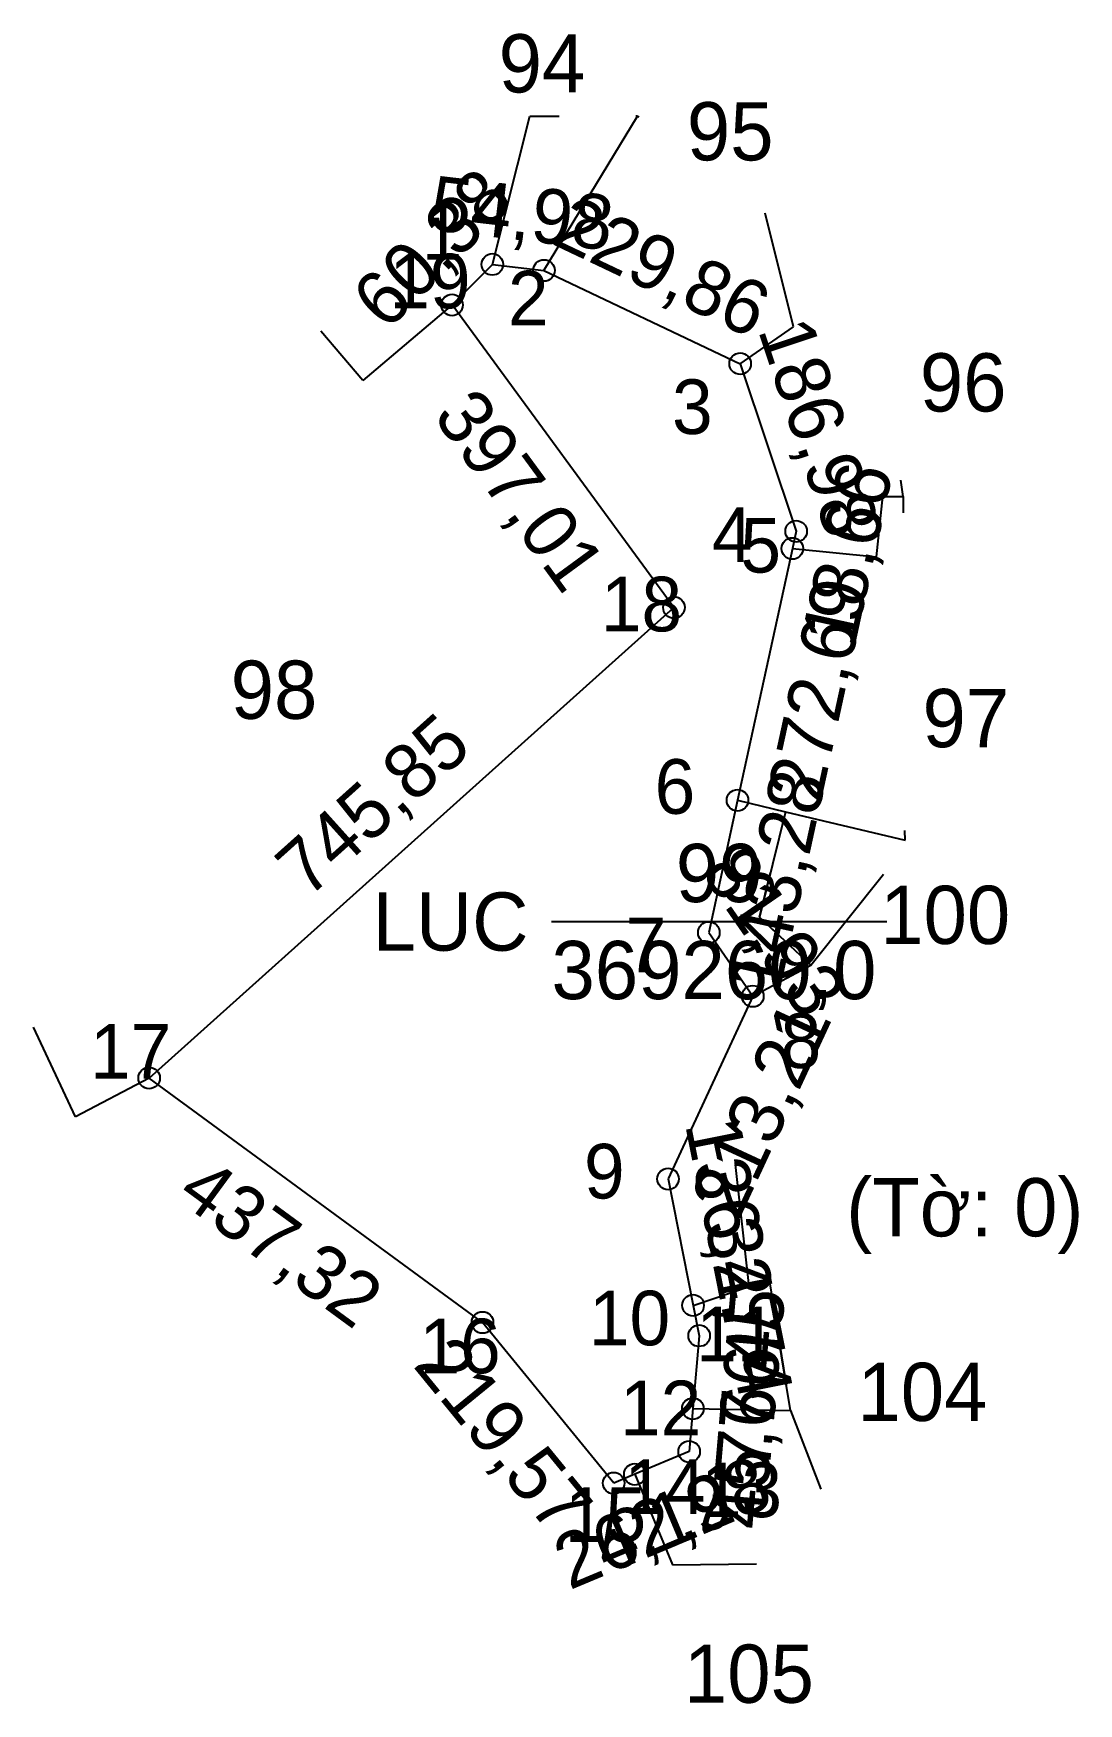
# Model space of a CAD drawing. Extents: x 550154 to 551260, y 1837712 to 1839480.
import ezdxf

# ---------------------------------------------------------------- set-up
doc = ezdxf.new("R2010")
doc.units = 0
for name, color, linetype in [('CanhThua', 7, 'Continuous'), ('ChieuDaiCanhThua', 7, 'Continuous'), ('MocDinhThua', 7, 'Continuous'), ('NhanDiaChinhThua', 7, 'Continuous'), ('NhanTuCan', 7, 'Continuous'), ('RauThua', 7, 'Continuous'), ('SoHieuDinhThua', 7, 'Continuous')]:
    doc.layers.add(name, color=color, linetype=linetype)

msp = doc.modelspace()

# ---------------------------------------------------------------- linework, layer by layer
at = {"layer": 'CanhThua'}
for p, q in [((550597.4, 1839192.4), (550640, 1839235.3)), ((550640, 1839235.3), (550694.6, 1839228.9)), ((550694.6, 1839228.9), (550902.2, 1839130.2)), ((550832.1, 1838872.2), (550597.4, 1839192.4)), ((550902.2, 1839130.2), (550961.4, 1838952.8)), ((550961.4, 1838952.8), (550957.4, 1838934.6)), ((550957.4, 1838934.6), (550899.4, 1838668.1)), ((550276.9, 1838374.1), (550832.1, 1838872.2)), ((550899.4, 1838668.1), (550869, 1838528.1)), ((550869, 1838528.1), (550915.6, 1838460.7)), ((550915.6, 1838460.7), (550825.9, 1838267.3)), ((550629.6, 1838115.4), (550276.9, 1838374.1)), ((550825.9, 1838267.3), (550852.4, 1838133.5)), ((550852.4, 1838133.5), (550858.8, 1838101.3)), ((550768.4, 1837945.3), (550629.6, 1838115.4)), ((550858.8, 1838101.3), (550852.1, 1838024.2)), ((550852.1, 1838024.2), (550848.2, 1837978.7)), ((550848.2, 1837978.7), (550790.7, 1837954.7)), ((550790.7, 1837954.7), (550768.4, 1837945.3))]:
    msp.add_line(p, q, dxfattribs=at)
at = {"layer": 'MocDinhThua'}
for centre in [(550640, 1839235.3), (550694.6, 1839228.9), (550597.4, 1839192.4), (550902.2, 1839130.2), (550961.4, 1838952.8), (550957.4, 1838934.6), (550832.1, 1838872.2), (550899.4, 1838668.1), (550869, 1838528.1), (550915.6, 1838460.7), (550276.9, 1838374.1), (550825.9, 1838267.3), (550852.4, 1838133.5), (550629.6, 1838115.4), (550858.8, 1838101.3), (550852.1, 1838024.2), (550848.2, 1837978.7), (550790.7, 1837954.7), (550768.4, 1837945.3)]:
    msp.add_circle(centre, 11.4, dxfattribs=at)
at = {"layer": 'NhanDiaChinhThua'}
msp.add_line((550702.6, 1838539.7), (551057.5, 1838539.7), dxfattribs=at)
at = {"layer": 'RauThua'}
for p, q in [((550640, 1839235.3), (550679.8, 1839392.1)), ((550679.8, 1839392.1), (550710.6, 1839392.1)), ((550694.6, 1839228.9), (550793.5, 1839392.1)), ((550694.6, 1839228.9), (550793.5, 1839392.1)), ((550793.5, 1839392.1), (550791.8, 1839392.1)), ((550793.5, 1839392.1), (550795, 1839391.2)), ((550958.5, 1839169.4), (550928.7, 1839289.7)), ((550597.4, 1839192.4), (550502.9, 1839112.3)), ((550502.9, 1839112.3), (550458.5, 1839164.7)), ((550902.2, 1839130.2), (550958.5, 1839169.4)), ((551074.7, 1838989.8), (551072.3, 1839006.9)), ((551046.4, 1838925.8), (551053.1, 1838989.7)), ((551046.4, 1838925.8), (551053.1, 1838989.7)), ((551053.1, 1838989.7), (551074.7, 1838989.8)), ((551053.1, 1838989.7), (551074.7, 1838989.8)), ((551074.7, 1838989.8), (551074.8, 1838972.4)), ((550957.4, 1838934.6), (551046.4, 1838925.8)), ((550957.4, 1838934.6), (551046.4, 1838925.8)), ((550899.4, 1838668.1), (550950.3, 1838656)), ((550899.4, 1838668.1), (550950.3, 1838656)), ((550950.3, 1838656), (550922.7, 1838544.3)), ((550950.3, 1838656), (551076.6, 1838625.8)), ((551076.6, 1838625.8), (551076.5, 1838636.2)), ((550922.7, 1838544.3), (550934.4, 1838591.8)), ((550976.8, 1838493.6), (551053.7, 1838589.8)), ((550976.8, 1838493.6), (550922.7, 1838544.3)), ((550922.7, 1838544.3), (550941.1, 1838527)), ((550915.6, 1838460.7), (550976.8, 1838493.6)), ((550915.6, 1838460.7), (550976.8, 1838493.6)), ((550198.9, 1838333.2), (550154.5, 1838427.8)), ((550276.9, 1838374.1), (550198.9, 1838333.2)), ((550911.7, 1838153.4), (550897.4, 1838282.6)), ((550911.7, 1838153.4), (550932.8, 1838160.4)), ((550932.8, 1838160.4), (550950.3, 1838054)), ((550852.4, 1838133.5), (550911.7, 1838153.4)), ((550852.4, 1838133.5), (550911.7, 1838153.4)), ((550955.6, 1838022.1), (550941.1, 1838110)), ((550852.1, 1838024.2), (550955.6, 1838022.1)), ((550852.1, 1838024.2), (550955.6, 1838022.1)), ((550955.6, 1838022.1), (550987.6, 1837938.9)), ((550790.7, 1837954.7), (550830.7, 1837858.9)), ((550830.7, 1837858.9), (550919.5, 1837859.8))]:
    msp.add_line(p, q, dxfattribs=at)

# ---------------------------------------------------------------- texts
at = {"layer": 'ChieuDaiCanhThua'}
for s, rotation, p in [('60,38', 45.1637, (550528.3, 1839163.9)), ('54,98', 353.3619, (550572.1, 1839272.2)), ('229,86', 334.5634, (550701, 1839257.8)), ('186,98', 288.4599, (550920.7, 1839166)), ('397,01', 306.2314, (550576.3, 1839074.7)), ('18,66', 77.7249, (551023, 1838828.4)), ('272,69', 77.7246, (550987.2, 1838664.1)), ('745,85', 41.9029, (550444.6, 1838563.3)), ('143,28', 77.7246, (550943, 1838460.9)), ('81,93', 304.6645, (550859.6, 1838592.4)), ('213,21', 65.1169, (550900.5, 1838222.4)), ('136,47', 281.2338, (550843.8, 1838325.3)), ('437,32', 323.7404, (550304.2, 1838246.6)), ('32,74', 281.2341, (550864.7, 1838220.1)), ('77,45', 85.0441, (550933.2, 1837956.3)), ('219,57', 309.2215, (550555, 1838069.7)), ('45,66', 85.0431, (550927.9, 1837895.2)), ('62,28', 22.7081, (550761.4, 1837848.4)), ('24,19', 22.7082, (550721.6, 1837831.8))]:
    msp.add_text(s, height=57.78, rotation=rotation, dxfattribs=at).set_placement(p)
at = {"layer": 'NhanDiaChinhThua'}
for s, p in [('99', (550834.1, 1838560.3)), ('LUC', (550513.3, 1838508.9)), ('369260,0', (550702.6, 1838457.6))]:
    msp.add_text(s, height=61.63, dxfattribs=at).set_placement(p)
at = {"layer": 'NhanTuCan'}
for s, p in [('94', (550646.7, 1839417.3)), ('95', (550845.8, 1839345.4)), ('96', (551092.3, 1839079.6)), ('98', (550363.2, 1838754.3)), ('97', (551095.1, 1838724.3)), ('100', (551050.4, 1838516)), ('(Tờ: 0)', (551014.4, 1838206.5)), ('104', (551026.3, 1838011.1)), ('105', (550842.7, 1837712.8))]:
    msp.add_text(s, height=61.63, dxfattribs=at).set_placement(p)
at = {"layer": 'SoHieuDinhThua'}
for s, height, p in [('1', 57.8, (550565.2, 1839240.2)), ('19', 57.78, (550531, 1839188.8)), ('2', 57.8, (550656.5, 1839170.7)), ('3', 57.8, (550830.1, 1839055.8)), ('4', 57.8, (550872.3, 1838920.2)), ('5', 57.8, (550902.4, 1838909.1)), ('18', 57.78, (550754.8, 1838846.9)), ('6', 57.8, (550811.7, 1838653.8)), ('7', 57.8, (550781, 1838485.9)), ('8', 57.8, (550944.9, 1838384.7)), ('17', 57.78, (550214.3, 1838373.4)), ('9', 57.8, (550737, 1838246.6)), ('10', 57.78, (550742.2, 1838091.2)), ('16', 57.78, (550562.9, 1838061.6)), ('11', 57.78, (550855.7, 1838074.3)), ('12', 57.78, (550775.1, 1837996)), ('14', 57.78, (550779.6, 1837912.7)), ('13', 57.78, (550860.6, 1837909.3)), ('15', 57.78, (550716.8, 1837883.1))]:
    msp.add_text(s, height=height, dxfattribs=at).set_placement(p)

doc.saveas('drawing.dxf')
